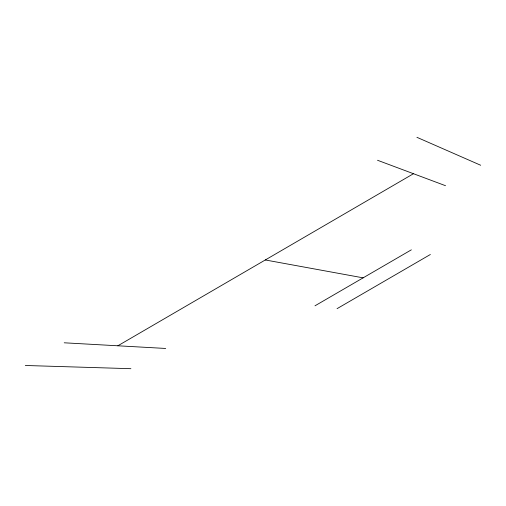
<?xml version="1.0" encoding="UTF-8"?>
<svg xmlns="http://www.w3.org/2000/svg" width="506" height="506" viewBox="0 0 506 506"><rect width="100%" height="100%" fill="white"/><g stroke="black" fill="none" stroke-linecap="round" stroke-linejoin="round"><path stroke-width="0.76" d="M117.854 345.788L413.478 173.716M314.985 305.807L411.346 249.837M337.053 308.666L430.366 254.493M25.3 365.484L130.896 368.691M64.23 342.802L165.696 348.457M265.296 259.964L363.125 277.845M377.527 160.263L445.533 185.708M416.919 137.309L480.7 165.26"/></g></svg>
